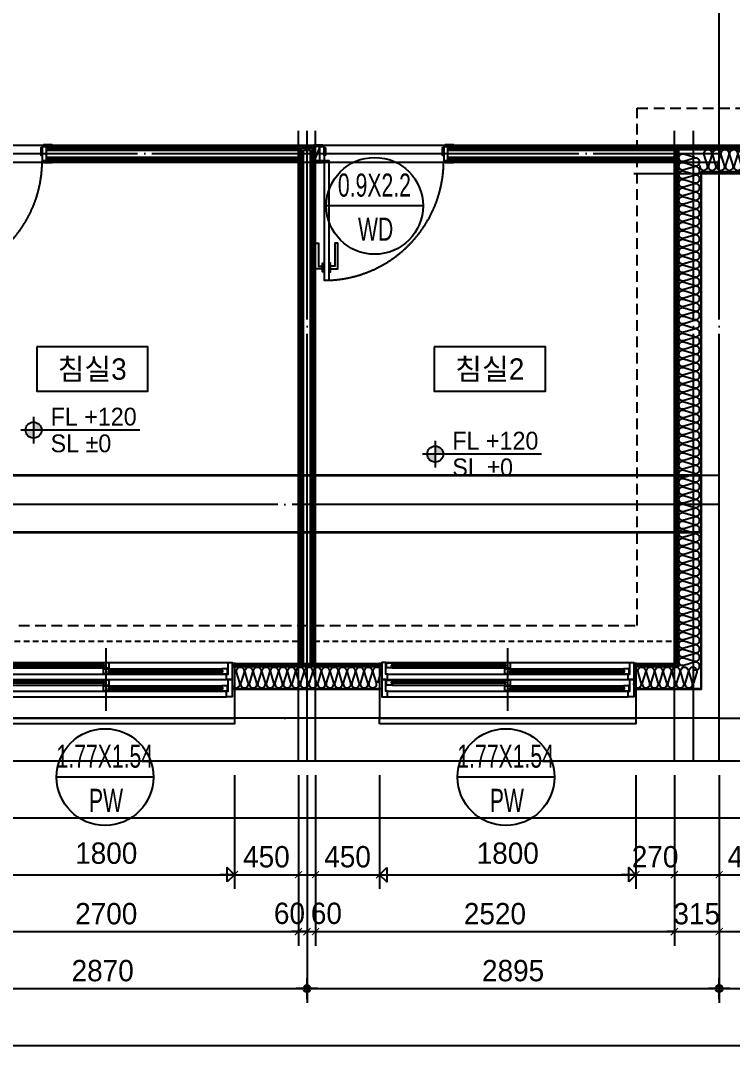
# Model space of a CAD drawing. Header units: millimetres. Extents: x -24416 to 92204, y -190080 to 23760.
# Drawn here: x 64382 to 69383, y -124406 to -117206 of the extents above; entities that cross this region are included whole.
import ezdxf
from ezdxf.enums import TextEntityAlignment as Align
from ezdxf.xclip import XClip

# ---------------------------------------------------------------- set-up
doc = ezdxf.new("R2010")
doc.units = ezdxf.units.MM
doc.header["$LTSCALE"] = 50
doc.header["$XCLIPFRAME"] = 0
for name, pattern in [('AUDIT_D_220706163347-0', [0]), ('CEN', [62, 60, -1, 0, -1]), ('H', [1.3, 0.8, -0.5]), ('HID', [2.3, 1.5, -0.8]), ('HIDDEN', [9.525, 6.35, -3.175]), ('평면도(기준)$0$CENTER2', [16.25, 15, -0.5, 0.25, -0.5])]:
    doc.linetypes.add(name, pattern=pattern)
doc.layers.get('defpoints').update_dxf_attribs({"color": 139})
for name, color, linetype in [('A-레벨', 7, 'AUDIT_D_220706163347-0'), ('A-창호부호', 4, 'Continuous'), ('AA-XXXX-DIMS', 7, 'Continuous'), ('ARDM', 7, 'Continuous'), ('CEN_CON', 1, 'CEN'), ('CEN_WALL', 12, 'CEN'), ('CONC', 2, 'Continuous'), ('dan1', 7, 'HID'), ('DIM', 7, 'AUDIT_D_220706163347-0'), ('ELE3_CON', 7, 'Continuous'), ('INS', 8, 'Continuous'), ('INSUL', 8, 'Continuous'), ('SINA-F-FRAME', 4, 'Continuous'), ('WAL_DRY', 7, 'Continuous'), ('WIN', 4, 'Continuous'), ('X - 단위세대$0$ETC', 6, 'Continuous'), ('실명', 3, 'AUDIT_D_220706163347-0'), ('실명박스', 7, 'AUDIT_D_220706163347-0'), ('커튼박스', 6, 'Continuous'), ('평면도(기준)$0$1.EC-F-DOOR', 4, 'Continuous'), ('평면도(기준)$0$1.EC-F-DOOR-F', 4, 'Continuous'), ('확장', 8, 'HIDDEN')]:
    doc.layers.add(name, color=color, linetype=linetype)
doc.layers.add('Defpoint', color=135, linetype='Continuous', plot=False)
doc.layers.add('MC', color=135, linetype='Continuous', plot=False)
doc.styles.add('HAUD01', font='Dotum.ttf')
doc.styles.add('맑은고딕', font='malgun.ttf', dxfattribs={"width": 0.9})
doc.dimstyles.new('DIM-50', dxfattribs={"dimscale": 50, "dimtxt": 3, "dimasz": 1, "dimexe": 2, "dimexo": 2, "dimgap": 1, "dimtad": 1, "dimdec": 0, "dimzin": 0, "dimdsep": 46, "dimtxsty": '맑은고딕', "dimblk1": 'DIMDOT', "dimblk2": 'DIMDOT', "dimsah": 1, "dimcen": 0.09, "dimdle": 2, "dimclrd": 7, "dimclre": 7, "dimclrt": 3, "dimadec": 0, "dimazin": 0, "dimtfac": 1, "dimtdec": 0, "dimtix": 1, "dimtmove": 2, "dimatfit": 3, "dimldrblk": 'DIMDOT', "dimfxl": 1, "dimtolj": 1, "dimtzin": 0, "dimarcsym": 0})
doc.dimstyles.new('MCDIM-50', dxfattribs={"dimscale": 50, "dimtxt": 3, "dimasz": 1, "dimexe": 2, "dimexo": 2, "dimgap": 1, "dimtad": 1, "dimdec": 0, "dimzin": 0, "dimdsep": 46, "dimtxsty": '맑은고딕', "dimblk1": 'ARCHTICK', "dimblk2": 'ARCHTICK', "dimsah": 1, "dimcen": 0.09, "dimdle": 2, "dimclrd": 7, "dimclre": 7, "dimclrt": 3, "dimadec": 0, "dimazin": 0, "dimtfac": 1, "dimtdec": 0, "dimtix": 1, "dimtmove": 2, "dimatfit": 3, "dimldrblk": 'ARCHTICK', "dimfxl": 1, "dimtolj": 1, "dimtzin": 0, "dimarcsym": 0})
doc.dimstyles.new('외부100-win', dxfattribs={"dimscale": 50, "dimtxt": 3, "dimasz": 1, "dimexe": 2, "dimexo": 2.5, "dimgap": 1.5, "dimtad": 1, "dimdec": 0, "dimzin": 0, "dimdsep": 46, "dimtxsty": '맑은고딕', "dimblk": 'DO2-2', "dimblk1": 'DO2-2', "dimblk2": 'DIMDOT', "dimcen": 0.09, "dimdle": 2, "dimclrd": 7, "dimclre": 7, "dimclrt": 3, "dimadec": 0, "dimazin": 0, "dimtfac": 1, "dimtdec": 0, "dimtix": 1, "dimtmove": 2, "dimatfit": 3, "dimldrblk": 'DO2-2', "dimfxl": 1, "dimtolj": 1, "dimtzin": 0, "dimarcsym": 0})

# ---------------------------------------------------------------- blocks, each defined once
blk = doc.blocks.new('WIN_이중창_1800')
at = {"layer": 'Defpoint'}
for p, q in [((-15, 240), (-15, 0)), ((1785, 240), (1785, 0))]:
    blk.add_line(p, q, dxfattribs=at)
at = {"layer": 'WIN'}
blk.add_line((885, -100), (885, 340), dxfattribs=at)
at = {"layer": 'WIN', "color": 8}
for p, q in [((1742, 240), (28, 240)), ((1697, 237), (905, 237)), ((1730, 158), (40, 158)), ((865, 196), (73, 196)), ((865, 161), (73, 161)), ((1697, 202), (905, 202)), ((1730, 120), (40, 120)), ((865, 76), (73, 76)), ((1697, 117), (905, 117)), ((1697, 82), (905, 82)), ((1730, 38), (40, 38)), ((1730, 0), (40, 0)), ((865, 41), (73, 41))]:
    blk.add_line(p, q, dxfattribs=at)
at = {"layer": 'WIN'}
for points in [[(40, 158), (28, 158), (28, 240), (0, 240), (0, 120), (40, 120), (40, 158)], [(905, 216.5), (905, 202), (865, 202), (865, 237), (905, 237), (905, 222.5)], [(1704, 222.5), (1704, 216.5), (898, 216.5), (898, 222.5), (1704, 222.5)], [(1697, 216.5), (1697, 202), (1737, 202), (1737, 237), (1697, 237), (1697, 222.5)], [(1730, 158), (1742, 158), (1742, 240), (1770, 240), (1770, 120), (1730, 120), (1730, 158)], [(73, 175.5), (73, 161), (33, 161), (33, 196), (73, 196), (73, 181.5)], [(872, 181.5), (872, 175.5), (66, 175.5), (66, 181.5), (872, 181.5)], [(865, 175.5), (865, 161), (905, 161), (905, 196), (865, 196), (865, 181.5)], [(40, 38), (28, 38), (28, 120), (0, 120), (0, 0), (40, 0), (40, 38)], [(73, 55.5), (73, 41), (33, 41), (33, 76), (73, 76), (73, 61.5)], [(905, 96.5), (905, 82), (865, 82), (865, 117), (905, 117), (905, 102.5)], [(865, 55.5), (865, 41), (905, 41), (905, 76), (865, 76), (865, 61.5)], [(1704, 102.5), (1704, 96.5), (898, 96.5), (898, 102.5), (1704, 102.5)], [(1697, 96.5), (1697, 82), (1737, 82), (1737, 117), (1697, 117), (1697, 102.5)], [(1730, 38), (1742, 38), (1742, 120), (1770, 120), (1770, 0), (1730, 0), (1730, 38)], [(872, 61.5), (872, 55.5), (66, 55.5), (66, 61.5), (872, 61.5)]]:
    blk.add_lwpolyline(points, dxfattribs=at)
blk = doc.blocks.new('insul1')
blk.add_lwpolyline([(0, 0.25, 1.344031), (0.35, 0.25), (0.2, 0.75, -1.344031), (0.55, 0.75), (0.4, 0.25)], format="xyb")
blk = doc.blocks.new('DongSinsul_1')
at = {"layer": 'INSUL'}
blk.add_lwpolyline([(0, 0.25, 1.34403), (0.35, 0.25), (0.2, 0.75, -1.34403), (0.55, 0.75), (0.4, 0.25)], format="xyb", dxfattribs=at)
blk = doc.blocks.new('A$C3C3C21E6')
at = {"layer": '평면도(기준)$0$1.EC-F-DOOR'}
blk.add_lwpolyline([(70, -210), (70, -1049.6), (106, -1049.6), (106, -210), (70, -210)], dxfattribs=at)
at = {"layer": '평면도(기준)$0$1.EC-F-DOOR', "color": 8}
for points in [[(60, -969.6), (10, -969.6), (10, -789.6), (30, -789.6), (30, -949.6), (60, -949.6)], [(116.1, -969.6), (166.1, -969.6), (166.1, -789.6), (146.1, -789.6), (146.1, -949.6), (116.1, -949.6)]]:
    blk.add_lwpolyline(points, dxfattribs=at)
for points in [[(70, -929.6), (70, -989.6), (60, -989.6), (60, -929.6)], [(106, -929.6), (106, -989.6), (116, -989.6), (116, -929.6)]]:
    blk.add_lwpolyline(points, close=True, dxfattribs=at)
at = {"layer": '평면도(기준)$0$1.EC-F-DOOR', "color": 1, "linetype": '평면도(기준)$0$CENTER2', "ltscale": 6}
blk.add_arc((69.4, -209.7), 840.6, 272.49818, 359.98243, dxfattribs=at)
at = {"layer": '평면도(기준)$0$1.EC-F-DOOR-F'}
for points in [[(60, -110), (40, -110), (0, -110), (0, -98), (60, -98)], [(40, -110), (70, -110), (70, -210), (40, -210)], [(70, -120), (80, -120), (80, -170), (70, -170)], [(910, -120), (900, -120), (900, -170), (910, -170)], [(940, -110), (910, -110), (910, -210), (940, -210)], [(920, -110), (940, -110), (980, -110), (980, -98), (920, -98)], [(0, -222), (60, -222), (60, -210), (0, -210)], [(920, -222), (980, -222), (980, -210), (920, -210)]]:
    blk.add_lwpolyline(points, close=True, dxfattribs=at)
blk = doc.blocks.new('U-121A(확장)1', base_point=(300293.2, -148733.3))
at = {"layer": 'CEN_CON'}
for p, q in [((314628.2, -149033.3), (314628.2, -141708.3)), ((314628.2, -149033.3), (314628.2, -141708.3)), ((314448.2, -149033.3), (314448.2, -144608.3)), ((314628.2, -148733.3), (299993.2, -148733.3)), ((314628.2, -148733.3), (329263.2, -148733.3))]:
    blk.add_line(p, q, dxfattribs=at)
at = {"layer": 'CEN_WALL'}
for p, q in [((311733.2, -149033.3), (311733.2, -144608.3)), ((304443.2, -144768.3), (314628.2, -144768.3)), ((314028.2, -144908.3), (317683.2, -144908.3)), ((314628.2, -147233.3), (304443.2, -147233.3))]:
    blk.add_line(p, q, dxfattribs=at)
at = {"layer": 'CONC'}
for p, q in [((314503.2, -148533.3), (314503.2, -144898.3)), ((314503.2, -144898.3), (315073.2, -144898.3)), ((312243.2, -148533.3), (311223.2, -148533.3)), ((311223.2, -148533.3), (311223.2, -148733.3)), ((312243.2, -148533.3), (312243.2, -148733.3)), ((314503.2, -148533.3), (314043.2, -148533.3)), ((314043.2, -148533.3), (314043.2, -148733.3)), ((312243.2, -148733.3), (311223.2, -148733.3)), ((314628.2, -148733.3), (314043.2, -148733.3)), ((314628.2, -148733.3), (314753.2, -148733.3))]:
    blk.add_line(p, q, dxfattribs=at)
at = {"layer": 'dan1'}
blk.add_lwpolyline([(308563.2, -142508.3), (308253.2, -142508.3), (308253.2, -139348.3), (305613.2, -139348.3), (305613.2, -140233.3), (304993.2, -140233.3), (304993.2, -148083.3), (314053.2, -148083.3), (314053.2, -144448.3), (317843.2, -144448.3), (317843.2, -148083.3), (324403.2, -148083.3), (324403.2, -146593.3), (324713.2, -146593.3)], dxfattribs=at)
at = {"layer": 'ELE3_CON'}
for p, q in [((309423.2, -148733.3), (311223.2, -148733.3)), ((312243.2, -148733.3), (314043.2, -148733.3))]:
    blk.add_line(p, q, dxfattribs=at)
at = {"layer": 'INS'}
for p, q in [((314343.2, -144738.3), (314343.2, -148373.3)), ((314343.2, -144738.3), (315088.2, -144738.3)), ((314498.2, -144893.3), (314498.2, -148528.3)), ((314498.2, -144893.3), (315088.2, -144893.3)), ((312258.2, -148373.3), (311208.2, -148373.3)), ((314343.2, -148373.3), (314028.2, -148373.3)), ((312258.2, -148528.3), (311208.2, -148528.3)), ((314498.2, -148528.3), (314028.2, -148528.3))]:
    blk.add_line(p, q, dxfattribs=at)
at = {"layer": 'MC'}
for p, q in [((311673.2, -149033.3), (311673.2, -144608.3)), ((311793.2, -149033.3), (311793.2, -144608.3)), ((314313.2, -149033.3), (314313.2, -144608.3)), ((304443.2, -144708.3), (317683.2, -144708.3)), ((304443.2, -144828.3), (314628.2, -144828.3)), ((314628.2, -147028.3), (304443.2, -147028.3))]:
    blk.add_line(p, q, dxfattribs=at)
at = {"layer": 'SINA-F-FRAME'}
blk.add_line((311823.2, -144718.3), (311783.2, -144818.3), dxfattribs=at)
at = {"layer": 'WAL_DRY'}
for p, q in [((309903.2, -144718.3), (311683.2, -144718.3)), ((311683.2, -148353.3), (311683.2, -144718.3)), ((311683.2, -144718.3), (311783.2, -144718.3)), ((311783.2, -148353.3), (311783.2, -144718.3)), ((312723.2, -144718.3), (314323.2, -144718.3)), ((314323.2, -144718.3), (314323.2, -148353.3)), ((314323.2, -144718.3), (315088.2, -144718.3)), ((309903.2, -144730.8), (311683.2, -144730.8)), ((309903.2, -144743.3), (311683.2, -144743.3)), ((311695.7, -148353.3), (311695.7, -144730.8)), ((311695.7, -144730.8), (311770.7, -144730.8)), ((311708.2, -148353.3), (311708.2, -144743.3)), ((311708.2, -144743.3), (311758.2, -144743.3)), ((311758.2, -148353.3), (311758.2, -144743.3)), ((311770.7, -148353.3), (311770.7, -144730.8)), ((312723.2, -144730.8), (314323.2, -144730.8)), ((312723.2, -144743.3), (314323.2, -144743.3)), ((314333.2, -144728.3), (315088.2, -144728.3)), ((314333.2, -144728.3), (314333.2, -148363.3)), ((309903.2, -144793.3), (311683.2, -144793.3)), ((309903.2, -144805.8), (311683.2, -144805.8)), ((309903.2, -144818.3), (311683.2, -144818.3)), ((312723.2, -144793.3), (314323.2, -144793.3)), ((312723.2, -144805.8), (314323.2, -144805.8)), ((312723.2, -144818.3), (314323.2, -144818.3)), ((312258.2, -148353.3), (311208.2, -148353.3)), ((312258.2, -148363.3), (311208.2, -148363.3)), ((314323.2, -148353.3), (314028.2, -148353.3)), ((314333.2, -148363.3), (314028.2, -148363.3))]:
    blk.add_line(p, q, dxfattribs=at)
at = {"layer": 'X - 단위세대$0$ETC'}
for points in [[(309423.2, -148773.3), (309423.2, -148733.3), (311223.2, -148733.3), (311223.2, -148773.3), (309423.2, -148773.3)], [(312243.2, -148773.3), (312243.2, -148733.3), (314043.2, -148733.3), (314043.2, -148773.3), (312243.2, -148773.3)]]:
    blk.add_lwpolyline(points, dxfattribs=at)
at = {"layer": '커튼박스', "linetype": 'H'}
for p, q in [((308963.2, -148193.3), (311683.2, -148193.3)), ((311783.2, -148193.3), (314323.2, -148193.3))]:
    blk.add_line(p, q, dxfattribs=at)
at = {"layer": '확장', "ltscale": 0.5, "const_width": 20, "flags": 128}
for points in [[(304543.2, -147028.3), (314493.2, -147028.3)], [(304543.2, -147428.3), (314493.2, -147428.3)]]:
    blk.add_lwpolyline(points, dxfattribs=at)
at = {"layer": 'INS', "xscale": 150.0000000000002, "yscale": 150.0000000000002, "zscale": 150.0000000000002, "rotation": 90, "row_count": 1, "column_count": 60, "row_spacing": -4.733165431326071e-30, "column_spacing": 60.00000000000009}
blk.add_blockref('insul1', (314493.2, -148393.4), dxfattribs=at)
at = {"layer": 'INS', "xscale": 150, "yscale": 150, "zscale": 150, "row_count": 1, "row_spacing": 0, "column_spacing": 60}
for p, column_count in [((311208.2, -148523.3), 17), ((314028.2, -148523.3), 7)]:
    blk.add_blockref('insul1', p, dxfattribs=dict(at, column_count=column_count))
at = {"layer": 'INSUL', "xscale": 150, "yscale": 150, "zscale": 150, "row_count": 1, "column_count": 9, "row_spacing": 1, "column_spacing": 60}
blk.add_blockref('DongSinsul_1', (314493.2, -144888.3), dxfattribs=at)
at = {"layer": 'SINA-F-FRAME'}
for p in [(308963.2, -144608.3), (311783.2, -144608.3)]:
    blk.add_blockref('A$C3C3C21E6', p, dxfattribs=at)
at = {"layer": 'WIN', "xscale": -1}
for p in [(311208.2, -148583.3), (314028.2, -148583.3)]:
    blk.add_blockref('WIN_이중창_1800', p, dxfattribs=at)
blk = doc.blocks.new('A$C4D377245')
at = {"layer": 'A-창호부호'}
blk.add_line((675.4, 345), (14.6, 345), dxfattribs=at)
blk.add_circle((345, 345), 330.4, dxfattribs=at)
blk = doc.blocks.new('A$Cb33ca4a3')
at = {"layer": 'A-레벨'}
h = blk.add_hatch(color=256, dxfattribs=at)
h.paths.add_polyline_path([(64473.6, -143899.1), (64473.6, -143842.8), (64417.3, -143842.8, 0.414214)])
h.paths.add_polyline_path([(64473.6, -143786.6), (64473.6, -143842.8), (64529.8, -143842.8, 0.414214)])
h = blk.add_hatch(color=256, dxfattribs=at)
h.paths.add_polyline_path([(67295.2, -144067.8), (67295.2, -144011.5), (67238.9, -144011.5, 0.414214)])
h.paths.add_polyline_path([(67295.2, -143955.3), (67295.2, -144011.5), (67351.4, -144011.5, 0.414214)])
for p, q in [((64473.6, -143749.1), (64473.6, -143936.6)), ((65220.7, -143842.8), (64383.6, -143842.8)), ((67295.2, -143917.8), (67295.2, -144105.3)), ((68042.3, -144011.5), (67205.2, -144011.5))]:
    blk.add_line(p, q, dxfattribs=at)
for centre in [(64473.6, -143842.8), (67295.2, -144011.5)]:
    blk.add_circle(centre, 56.2, dxfattribs=at)
at = {"layer": 'A-레벨', "color": 4, "style": 'HAUD01'}
for s, p in [('FL +120', (64593.6, -143810.9)), ('FL +120', (67415.2, -143979.6)), ('SL %%P0', (64593.6, -143998.6)), ('SL %%P0', (67415.2, -144167.3))]:
    blk.add_text(s, height=125, dxfattribs=at).set_placement(p)
blk = doc.blocks.new('_ArchTick')
at = {"color": 0, "linetype": 'ByBlock', "const_width": 0.15}
blk.add_lwpolyline([(-0.5, -0.5), (0.5, 0.5)], dxfattribs=at)
blk = doc.blocks.new('*D148')
at = {"layer": 'defpoints', "color": 0, "linetype": 'ByBlock', "transparency": 16777216}
for p in [(19135.6, -146165.9), (19580.6, -146165.9), (19580.6, -146965.9)]:
    blk.add_point(p, dxfattribs=at)
at = {"layer": 'DIM', "color": 7, "linetype": 'ByBlock', "lineweight": -2, "transparency": 16777216}
for p, q in [((19135.6, -146265.9), (19135.6, -147065.9)), ((19580.6, -146265.9), (19580.6, -147065.9)), ((19035.6, -146965.9), (19680.6, -146965.9))]:
    blk.add_line(p, q, dxfattribs=at)
at = {"layer": 'DIM', "color": 7, "linetype": 'ByBlock', "lineweight": -2, "transparency": 16777216, "xscale": 50, "yscale": 50, "zscale": 50, "rotation": 180}
blk.add_blockref('_ArchTick', (19135.6, -146965.9), dxfattribs=at)
at = {"layer": 'DIM', "color": 7, "linetype": 'ByBlock', "lineweight": -2, "transparency": 16777216, "xscale": 50, "yscale": 50, "zscale": 50}
blk.add_blockref('_ArchTick', (19580.6, -146965.9), dxfattribs=at)
at = {"layer": 'DIM', "color": 3, "linetype": 'ByBlock', "transparency": 16777216, "insert": (19358.1, -146840.8), "char_height": 150, "attachment_point": 5, "style": 'HAUD01'}
blk.add_mtext('\\A1;445', dxfattribs=at)
blk = doc.blocks.new('DIMDOT')
at = {"layer": 'AA-XXXX-DIMS'}
for p, q in [((0, -1.5), (0, 1.5)), ((-1.5, 0), (1.5, 0))]:
    blk.add_line(p, q, dxfattribs=at)
for radius in [0.5, 0.25]:
    blk.add_circle((0, 0), radius, dxfattribs=at)
blk = doc.blocks.new('*D702')
at = {"layer": 'defpoints', "color": 0, "transparency": 16777216}
for p in [(13370.6, -146165.9), (16240.6, -146165.9), (16240.6, -147765.9)]:
    blk.add_point(p, dxfattribs=at)
at = {"layer": 'DIM', "color": 7, "lineweight": -2, "transparency": 16777216}
for p, q in [((13370.6, -146265.9), (13370.6, -147865.9)), ((16240.6, -146265.9), (16240.6, -147865.9)), ((13420.6, -147765.9), (16190.6, -147765.9))]:
    blk.add_line(p, q, dxfattribs=at)
at = {"layer": 'DIM', "color": 7, "lineweight": -2, "transparency": 16777216, "xscale": 50, "yscale": 50, "zscale": 50, "rotation": 180}
blk.add_blockref('DIMDOT', (13370.6, -147765.9), dxfattribs=at)
at = {"layer": 'DIM', "color": 7, "lineweight": -2, "transparency": 16777216, "xscale": 50, "yscale": 50, "zscale": 50}
blk.add_blockref('DIMDOT', (16240.6, -147765.9), dxfattribs=at)
at = {"layer": 'DIM', "color": 3, "transparency": 16777216, "insert": (14805.6, -147640.8), "char_height": 150, "attachment_point": 5, "style": 'HAUD01'}
blk.add_mtext('\\A1;2870', dxfattribs=at)
blk = doc.blocks.new('*D703')
at = {"layer": 'defpoints', "color": 0, "transparency": 16777216}
for p in [(16240.6, -146165.9), (19135.6, -146165.9), (19135.6, -147765.9)]:
    blk.add_point(p, dxfattribs=at)
at = {"layer": 'DIM', "color": 7, "lineweight": -2, "transparency": 16777216}
for p, q in [((16240.6, -146265.9), (16240.6, -147865.9)), ((19135.6, -146265.9), (19135.6, -147865.9)), ((16290.6, -147765.9), (19085.6, -147765.9))]:
    blk.add_line(p, q, dxfattribs=at)
at = {"layer": 'DIM', "color": 7, "lineweight": -2, "transparency": 16777216, "xscale": 50, "yscale": 50, "zscale": 50, "rotation": 180}
blk.add_blockref('DIMDOT', (16240.6, -147765.9), dxfattribs=at)
at = {"layer": 'DIM', "color": 7, "lineweight": -2, "transparency": 16777216, "xscale": 50, "yscale": 50, "zscale": 50}
blk.add_blockref('DIMDOT', (19135.6, -147765.9), dxfattribs=at)
at = {"layer": 'DIM', "color": 3, "transparency": 16777216, "insert": (17688.1, -147640.8), "char_height": 150, "attachment_point": 5, "style": 'HAUD01'}
blk.add_mtext('\\A1;2895', dxfattribs=at)
blk = doc.blocks.new('*D704')
at = {"layer": 'defpoints', "color": 0, "transparency": 16777216}
for p in [(19135.6, -146165.9), (21955.6, -146165.9), (21955.6, -147765.9)]:
    blk.add_point(p, dxfattribs=at)
at = {"layer": 'DIM', "color": 7, "lineweight": -2, "transparency": 16777216}
for p, q in [((19135.6, -146265.9), (19135.6, -147865.9)), ((21955.6, -146265.9), (21955.6, -147865.9)), ((19185.6, -147765.9), (21905.6, -147765.9))]:
    blk.add_line(p, q, dxfattribs=at)
at = {"layer": 'DIM', "color": 7, "lineweight": -2, "transparency": 16777216, "xscale": 50, "yscale": 50, "zscale": 50, "rotation": 180}
blk.add_blockref('DIMDOT', (19135.6, -147765.9), dxfattribs=at)
at = {"layer": 'DIM', "color": 7, "lineweight": -2, "transparency": 16777216, "xscale": 50, "yscale": 50, "zscale": 50}
blk.add_blockref('DIMDOT', (21955.6, -147765.9), dxfattribs=at)
at = {"layer": 'DIM', "color": 3, "transparency": 16777216, "insert": (20545.6, -147640.8), "char_height": 150, "attachment_point": 5, "style": 'HAUD01'}
blk.add_mtext('\\A1;2820', dxfattribs=at)
blk = doc.blocks.new('*D708')
at = {"layer": 'defpoints', "color": 0, "transparency": 16777216}
for p in [(9130.6, -146165.9), (33165.6, -146165.9), (33165.6, -148165.9)]:
    blk.add_point(p, dxfattribs=at)
at = {"layer": 'DIM', "color": 7, "lineweight": -2, "transparency": 16777216}
for p, q in [((9130.6, -146265.9), (9130.6, -148265.9)), ((33165.6, -146265.9), (33165.6, -148265.9)), ((9180.6, -148165.9), (33115.6, -148165.9))]:
    blk.add_line(p, q, dxfattribs=at)
at = {"layer": 'DIM', "color": 7, "lineweight": -2, "transparency": 16777216, "xscale": 50, "yscale": 50, "zscale": 50, "rotation": 180}
blk.add_blockref('DIMDOT', (9130.6, -148165.9), dxfattribs=at)
at = {"layer": 'DIM', "color": 7, "lineweight": -2, "transparency": 16777216, "xscale": 50, "yscale": 50, "zscale": 50}
blk.add_blockref('DIMDOT', (33165.6, -148165.9), dxfattribs=at)
at = {"layer": 'DIM', "color": 3, "transparency": 16777216, "insert": (21148.1, -148040.8), "char_height": 150, "attachment_point": 5, "style": 'HAUD01'}
blk.add_mtext('\\A1;24035', dxfattribs=at)
blk = doc.blocks.new('*D713')
at = {"layer": 'defpoints', "color": 0, "linetype": 'ByBlock', "transparency": 16777216}
for p in [(13480.6, -146165.9), (16180.6, -146165.9), (16180.6, -147365.9)]:
    blk.add_point(p, dxfattribs=at)
at = {"layer": 'DIM', "color": 7, "linetype": 'ByBlock', "lineweight": -2, "transparency": 16777216}
for p, q in [((13480.6, -146265.9), (13480.6, -147465.9)), ((16180.6, -146265.9), (16180.6, -147465.9)), ((13380.6, -147365.9), (16280.6, -147365.9))]:
    blk.add_line(p, q, dxfattribs=at)
at = {"layer": 'DIM', "color": 7, "linetype": 'ByBlock', "lineweight": -2, "transparency": 16777216, "xscale": 50, "yscale": 50, "zscale": 50, "rotation": 180}
blk.add_blockref('_ArchTick', (13480.6, -147365.9), dxfattribs=at)
at = {"layer": 'DIM', "color": 7, "linetype": 'ByBlock', "lineweight": -2, "transparency": 16777216, "xscale": 50, "yscale": 50, "zscale": 50}
blk.add_blockref('_ArchTick', (16180.6, -147365.9), dxfattribs=at)
at = {"layer": 'DIM', "color": 3, "linetype": 'ByBlock', "transparency": 16777216, "insert": (14830.6, -147240.8), "char_height": 150, "attachment_point": 5, "style": 'HAUD01'}
blk.add_mtext('\\A1;2700', dxfattribs=at)
blk = doc.blocks.new('*D714')
at = {"layer": 'defpoints', "color": 0, "linetype": 'ByBlock', "transparency": 16777216}
for p in [(16180.6, -146165.9), (16240.6, -146165.9), (16240.6, -147365.9)]:
    blk.add_point(p, dxfattribs=at)
at = {"layer": 'DIM', "color": 7, "linetype": 'ByBlock', "lineweight": -2, "transparency": 16777216}
for p, q in [((16180.6, -146265.9), (16180.6, -147465.9)), ((16240.6, -146265.9), (16240.6, -147465.9)), ((16180.6, -147365.9), (16130.6, -147365.9)), ((16180.6, -147365.9), (16240.6, -147365.9)), ((16240.6, -147365.9), (16290.6, -147365.9))]:
    blk.add_line(p, q, dxfattribs=at)
at = {"layer": 'DIM', "color": 7, "linetype": 'ByBlock', "lineweight": -2, "transparency": 16777216, "xscale": 50, "yscale": 50, "zscale": 50}
blk.add_blockref('_ArchTick', (16180.6, -147365.9), dxfattribs=at)
at = {"layer": 'DIM', "color": 7, "linetype": 'ByBlock', "lineweight": -2, "transparency": 16777216, "xscale": 50, "yscale": 50, "zscale": 50, "rotation": 180}
blk.add_blockref('_ArchTick', (16240.6, -147365.9), dxfattribs=at)
at = {"layer": 'DIM', "color": 3, "linetype": 'ByBlock', "transparency": 16777216, "insert": (16117.4, -147238.4), "char_height": 150, "attachment_point": 5, "style": 'HAUD01'}
blk.add_mtext('\\A1;60', dxfattribs=at)
blk = doc.blocks.new('*D715')
at = {"layer": 'defpoints', "color": 0, "linetype": 'ByBlock', "transparency": 16777216}
for p in [(16240.6, -146165.9), (16300.6, -146165.9), (16300.6, -147365.9)]:
    blk.add_point(p, dxfattribs=at)
at = {"layer": 'DIM', "color": 7, "linetype": 'ByBlock', "lineweight": -2, "transparency": 16777216}
for p, q in [((16240.6, -146265.9), (16240.6, -147465.9)), ((16300.6, -146265.9), (16300.6, -147465.9)), ((16240.6, -147365.9), (16190.6, -147365.9)), ((16240.6, -147365.9), (16300.6, -147365.9)), ((16300.6, -147365.9), (16350.6, -147365.9))]:
    blk.add_line(p, q, dxfattribs=at)
at = {"layer": 'DIM', "color": 7, "linetype": 'ByBlock', "lineweight": -2, "transparency": 16777216, "xscale": 50, "yscale": 50, "zscale": 50}
blk.add_blockref('_ArchTick', (16240.6, -147365.9), dxfattribs=at)
at = {"layer": 'DIM', "color": 7, "linetype": 'ByBlock', "lineweight": -2, "transparency": 16777216, "xscale": 50, "yscale": 50, "zscale": 50, "rotation": 180}
blk.add_blockref('_ArchTick', (16300.6, -147365.9), dxfattribs=at)
at = {"layer": 'DIM', "color": 3, "linetype": 'ByBlock', "transparency": 16777216, "insert": (16376.7, -147238.4), "char_height": 150, "attachment_point": 5, "style": 'HAUD01'}
blk.add_mtext('\\A1;60', dxfattribs=at)
blk = doc.blocks.new('*D716')
at = {"layer": 'defpoints', "color": 0, "linetype": 'ByBlock', "transparency": 16777216}
for p in [(16300.6, -146165.9), (18820.6, -146165.9), (18820.6, -147365.9)]:
    blk.add_point(p, dxfattribs=at)
at = {"layer": 'DIM', "color": 7, "linetype": 'ByBlock', "lineweight": -2, "transparency": 16777216}
for p, q in [((16300.6, -146265.9), (16300.6, -147465.9)), ((18820.6, -146265.9), (18820.6, -147465.9)), ((16200.6, -147365.9), (18920.6, -147365.9))]:
    blk.add_line(p, q, dxfattribs=at)
at = {"layer": 'DIM', "color": 7, "linetype": 'ByBlock', "lineweight": -2, "transparency": 16777216, "xscale": 50, "yscale": 50, "zscale": 50, "rotation": 180}
blk.add_blockref('_ArchTick', (16300.6, -147365.9), dxfattribs=at)
at = {"layer": 'DIM', "color": 7, "linetype": 'ByBlock', "lineweight": -2, "transparency": 16777216, "xscale": 50, "yscale": 50, "zscale": 50}
blk.add_blockref('_ArchTick', (18820.6, -147365.9), dxfattribs=at)
at = {"layer": 'DIM', "color": 3, "linetype": 'ByBlock', "transparency": 16777216, "insert": (17560.6, -147240.8), "char_height": 150, "attachment_point": 5, "style": 'HAUD01'}
blk.add_mtext('\\A1;2520', dxfattribs=at)
blk = doc.blocks.new('*D717')
at = {"layer": 'defpoints', "color": 0, "linetype": 'ByBlock', "transparency": 16777216}
for p in [(18820.6, -146165.9), (19135.6, -146165.9), (19135.6, -147365.9)]:
    blk.add_point(p, dxfattribs=at)
at = {"layer": 'DIM', "color": 7, "linetype": 'ByBlock', "lineweight": -2, "transparency": 16777216}
for p, q in [((18820.6, -146265.9), (18820.6, -147465.9)), ((19135.6, -146265.9), (19135.6, -147465.9)), ((18820.6, -147365.9), (18770.6, -147365.9)), ((18820.6, -147365.9), (19135.6, -147365.9)), ((19135.6, -147365.9), (19185.6, -147365.9))]:
    blk.add_line(p, q, dxfattribs=at)
at = {"layer": 'DIM', "color": 7, "linetype": 'ByBlock', "lineweight": -2, "transparency": 16777216, "xscale": 50, "yscale": 50, "zscale": 50}
blk.add_blockref('_ArchTick', (18820.6, -147365.9), dxfattribs=at)
at = {"layer": 'DIM', "color": 7, "linetype": 'ByBlock', "lineweight": -2, "transparency": 16777216, "xscale": 50, "yscale": 50, "zscale": 50, "rotation": 180}
blk.add_blockref('_ArchTick', (19135.6, -147365.9), dxfattribs=at)
at = {"layer": 'DIM', "color": 3, "linetype": 'ByBlock', "transparency": 16777216, "insert": (18978.1, -147240.8), "char_height": 150, "attachment_point": 5, "style": 'HAUD01'}
blk.add_mtext('\\A1;315', dxfattribs=at)
blk = doc.blocks.new('DO2-2')
at = {"layer": 'ARDM'}
blk.add_line((0, 0), (-2, 0), dxfattribs=at)
blk.add_lwpolyline([(-1, -1), (-1, 1), (0, 0)], close=True, dxfattribs=at)
blk = doc.blocks.new('*D731')
at = {"layer": 'defpoints', "color": 0, "linetype": 'ByBlock', "transparency": 16777216}
for p in [(13930.6, -146165.9), (15730.6, -146165.9), (15730.6, -146965.9)]:
    blk.add_point(p, dxfattribs=at)
at = {"layer": 'DIM', "color": 7, "linetype": 'ByBlock', "lineweight": -2, "transparency": 16777216}
for p, q in [((13930.6, -146290.9), (13930.6, -147065.9)), ((15730.6, -146290.9), (15730.6, -147065.9)), ((13980.6, -146965.9), (15680.6, -146965.9))]:
    blk.add_line(p, q, dxfattribs=at)
at = {"layer": 'DIM', "color": 7, "linetype": 'ByBlock', "lineweight": -2, "transparency": 16777216, "xscale": 50, "yscale": 50, "zscale": 50, "rotation": 180}
blk.add_blockref('DO2-2', (13930.6, -146965.9), dxfattribs=at)
at = {"layer": 'DIM', "color": 7, "linetype": 'ByBlock', "lineweight": -2, "transparency": 16777216, "xscale": 50, "yscale": 50, "zscale": 50}
blk.add_blockref('DO2-2', (15730.6, -146965.9), dxfattribs=at)
at = {"layer": 'DIM', "color": 3, "linetype": 'ByBlock', "transparency": 16777216, "insert": (14830.6, -146815.8), "char_height": 150, "attachment_point": 5, "style": 'HAUD01'}
blk.add_mtext('\\A1;1800', dxfattribs=at)
blk = doc.blocks.new('*D732')
at = {"layer": 'defpoints', "color": 0, "linetype": 'ByBlock', "transparency": 16777216}
for p in [(15730.6, -146165.9), (16180.6, -146165.9), (16180.6, -146965.9)]:
    blk.add_point(p, dxfattribs=at)
at = {"layer": 'DIM', "color": 7, "linetype": 'ByBlock', "lineweight": -2, "transparency": 16777216}
for p, q in [((15730.6, -146265.9), (15730.6, -147065.9)), ((16180.6, -146265.9), (16180.6, -147065.9)), ((15630.6, -146965.9), (16280.6, -146965.9))]:
    blk.add_line(p, q, dxfattribs=at)
at = {"layer": 'DIM', "color": 7, "linetype": 'ByBlock', "lineweight": -2, "transparency": 16777216, "xscale": 50, "yscale": 50, "zscale": 50, "rotation": 180}
blk.add_blockref('_ArchTick', (15730.6, -146965.9), dxfattribs=at)
at = {"layer": 'DIM', "color": 7, "linetype": 'ByBlock', "lineweight": -2, "transparency": 16777216, "xscale": 50, "yscale": 50, "zscale": 50}
blk.add_blockref('_ArchTick', (16180.6, -146965.9), dxfattribs=at)
at = {"layer": 'DIM', "color": 3, "linetype": 'ByBlock', "transparency": 16777216, "insert": (15955.6, -146840.8), "char_height": 150, "attachment_point": 5, "style": 'HAUD01'}
blk.add_mtext('\\A1;450', dxfattribs=at)
blk = doc.blocks.new('*D733')
at = {"layer": 'defpoints', "color": 0, "linetype": 'ByBlock', "transparency": 16777216}
for p in [(16300.6, -146165.9), (16750.6, -146165.9), (16750.6, -146965.9)]:
    blk.add_point(p, dxfattribs=at)
at = {"layer": 'DIM', "color": 7, "linetype": 'ByBlock', "lineweight": -2, "transparency": 16777216}
for p, q in [((16300.6, -146265.9), (16300.6, -147065.9)), ((16750.6, -146265.9), (16750.6, -147065.9)), ((16200.6, -146965.9), (16850.6, -146965.9))]:
    blk.add_line(p, q, dxfattribs=at)
at = {"layer": 'DIM', "color": 7, "linetype": 'ByBlock', "lineweight": -2, "transparency": 16777216, "xscale": 50, "yscale": 50, "zscale": 50, "rotation": 180}
blk.add_blockref('_ArchTick', (16300.6, -146965.9), dxfattribs=at)
at = {"layer": 'DIM', "color": 7, "linetype": 'ByBlock', "lineweight": -2, "transparency": 16777216, "xscale": 50, "yscale": 50, "zscale": 50}
blk.add_blockref('_ArchTick', (16750.6, -146965.9), dxfattribs=at)
at = {"layer": 'DIM', "color": 3, "linetype": 'ByBlock', "transparency": 16777216, "insert": (16525.6, -146840.8), "char_height": 150, "attachment_point": 5, "style": 'HAUD01'}
blk.add_mtext('\\A1;450', dxfattribs=at)
blk = doc.blocks.new('*D734')
at = {"layer": 'defpoints', "color": 0, "linetype": 'ByBlock', "transparency": 16777216}
for p in [(16750.6, -146165.9), (18550.6, -146165.9), (18550.6, -146965.9)]:
    blk.add_point(p, dxfattribs=at)
at = {"layer": 'DIM', "color": 7, "linetype": 'ByBlock', "lineweight": -2, "transparency": 16777216}
for p, q in [((16750.6, -146290.9), (16750.6, -147065.9)), ((18550.6, -146290.9), (18550.6, -147065.9)), ((16800.6, -146965.9), (18500.6, -146965.9))]:
    blk.add_line(p, q, dxfattribs=at)
at = {"layer": 'DIM', "color": 7, "linetype": 'ByBlock', "lineweight": -2, "transparency": 16777216, "xscale": 50, "yscale": 50, "zscale": 50, "rotation": 180}
blk.add_blockref('DO2-2', (16750.6, -146965.9), dxfattribs=at)
at = {"layer": 'DIM', "color": 7, "linetype": 'ByBlock', "lineweight": -2, "transparency": 16777216, "xscale": 50, "yscale": 50, "zscale": 50}
blk.add_blockref('DO2-2', (18550.6, -146965.9), dxfattribs=at)
at = {"layer": 'DIM', "color": 3, "linetype": 'ByBlock', "transparency": 16777216, "insert": (17650.6, -146815.8), "char_height": 150, "attachment_point": 5, "style": 'HAUD01'}
blk.add_mtext('\\A1;1800', dxfattribs=at)
blk = doc.blocks.new('*D735')
at = {"layer": 'defpoints', "color": 0, "linetype": 'ByBlock', "transparency": 16777216}
for p in [(18550.6, -146165.9), (18820.6, -146165.9), (18820.6, -146965.9)]:
    blk.add_point(p, dxfattribs=at)
at = {"layer": 'DIM', "color": 7, "linetype": 'ByBlock', "lineweight": -2, "transparency": 16777216}
for p, q in [((18550.6, -146265.9), (18550.6, -147065.9)), ((18820.6, -146265.9), (18820.6, -147065.9)), ((18550.6, -146965.9), (18500.6, -146965.9)), ((18550.6, -146965.9), (18820.6, -146965.9)), ((18820.6, -146965.9), (18870.6, -146965.9))]:
    blk.add_line(p, q, dxfattribs=at)
at = {"layer": 'DIM', "color": 7, "linetype": 'ByBlock', "lineweight": -2, "transparency": 16777216, "xscale": 50, "yscale": 50, "zscale": 50}
blk.add_blockref('_ArchTick', (18550.6, -146965.9), dxfattribs=at)
at = {"layer": 'DIM', "color": 7, "linetype": 'ByBlock', "lineweight": -2, "transparency": 16777216, "xscale": 50, "yscale": 50, "zscale": 50, "rotation": 180}
blk.add_blockref('_ArchTick', (18820.6, -146965.9), dxfattribs=at)
at = {"layer": 'DIM', "color": 3, "linetype": 'ByBlock', "transparency": 16777216, "insert": (18685.6, -146840.8), "char_height": 150, "attachment_point": 5, "style": 'HAUD01'}
blk.add_mtext('\\A1;270', dxfattribs=at)
blk = doc.blocks.new('DIM-1108')
at = {"layer": 'DIM'}
for base, p1, p2, picture, middle in [((33165.6, -148165.9), (9130.6, -146165.9), (33165.6, -146165.9), '*D708', (21148.1, -148040.8)), ((16240.6, -147765.9), (13370.6, -146165.9), (16240.6, -146165.9), '*D702', (14805.6, -147640.8)), ((19135.6, -147765.9), (16240.6, -146165.9), (19135.6, -146165.9), '*D703', (17688.1, -147640.8)), ((21955.6, -147765.9), (19135.6, -146165.9), (21955.6, -146165.9), '*D704', (20545.6, -147640.8))]:
    dim = blk.add_linear_dim(base=base, p1=p1, p2=p2, angle=180, dimstyle='DIM-50', override={"dimscale": 50, "dimtxsty": 'HAUD01'}, dxfattribs=at)
    dim.commit()
    dim.dimension.update_dxf_attribs({"geometry": picture, "text_midpoint": middle})
at = {"layer": 'DIM', "linetype": 'ByBlock'}
for base, p1, p2, dimstyle, picture, middle in [((16180.6, -147365.9), (13480.6, -146165.9), (16180.6, -146165.9), 'MCDIM-50', '*D713', (14830.6, -147240.8)), ((15730.6, -146965.9), (13930.6, -146165.9), (15730.6, -146165.9), '외부100-win', '*D731', (14830.6, -146815.8)), ((16180.6, -146965.9), (15730.6, -146165.9), (16180.6, -146165.9), 'MCDIM-50', '*D732', (15955.6, -146840.8)), ((18820.6, -147365.9), (16300.6, -146165.9), (18820.6, -146165.9), 'MCDIM-50', '*D716', (17560.6, -147240.8)), ((16750.6, -146965.9), (16300.6, -146165.9), (16750.6, -146165.9), 'MCDIM-50', '*D733', (16525.6, -146840.8)), ((18550.6, -146965.9), (16750.6, -146165.9), (18550.6, -146165.9), '외부100-win', '*D734', (17650.6, -146815.8)), ((18820.6, -146965.9), (18550.6, -146165.9), (18820.6, -146165.9), 'MCDIM-50', '*D735', (18685.6, -146840.8)), ((19135.6, -147365.9), (18820.6, -146165.9), (19135.6, -146165.9), 'MCDIM-50', '*D717', (18978.1, -147240.8)), ((19580.6, -146965.9), (19135.6, -146165.9), (19580.6, -146165.9), 'MCDIM-50', '*D148', (19358.1, -146840.8))]:
    dim = blk.add_linear_dim(base=base, p1=p1, p2=p2, angle=180, dimstyle=dimstyle, override={"dimtxsty": 'HAUD01'}, dxfattribs=at)
    dim.commit()
    dim.dimension.update_dxf_attribs({"geometry": picture, "text_midpoint": middle})
for base, p1, p2, picture, middle in [((16240.6, -147365.9), (16180.6, -146165.9), (16240.6, -146165.9), '*D714', (16117.4, -147238.4)), ((16300.6, -147365.9), (16240.6, -146165.9), (16300.6, -146165.9), '*D715', (16376.7, -147238.4))]:
    dim = blk.add_linear_dim(base=base, p1=p1, p2=p2, angle=180, dimstyle='MCDIM-50', override={"dimtxsty": 'HAUD01'}, dxfattribs=at)
    dim.commit()
    dim.dimension.update_dxf_attribs({"geometry": picture, "text_midpoint": middle, "dimtype": 128})

msp = doc.modelspace()

# ---------------------------------------------------------------- linework, layer by layer
at = {"layer": 'defpoints'}
for points in [[(86520.1, -107030.9), (52654.5, -107030.9), (52654.5, -124405.9), (86520.1, -124405.9)], [(86120.1, -107430.9), (53054.5, -107430.9), (53054.5, -124005.9), (86120.1, -124005.9)], [(85720.1, -107830.9), (53454.5, -107830.9), (53454.5, -123605.9), (85720.1, -123605.9)], [(85320.1, -108230.9), (53854.5, -108230.9), (53854.5, -123205.9), (85320.1, -123205.9)], [(84920.1, -108630.9), (54254.5, -108630.9), (54254.5, -122805.9), (84920.1, -122805.9)], [(84520.1, -109030.9), (54654.5, -109030.9), (54654.5, -122405.9), (84520.1, -122405.9)]]:
    msp.add_lwpolyline(points, close=True, dxfattribs=at)
at = {"layer": '실명박스'}
for points in [[(64496.1, -119497.3), (64496.1, -119809.8), (65277.7, -119809.8), (65277.7, -119497.3)], [(67288.8, -119497.3), (67288.8, -119809.8), (68070.4, -119809.8), (68070.4, -119497.3)]]:
    msp.add_lwpolyline(points, close=True, dxfattribs=at)

# ---------------------------------------------------------------- block references
msp.add_blockref('DIM-1108', (50153.9, 23760))
ref = msp.add_blockref('U-121A(확장)1', (54954.5, -122105.9))
XClip(ref).set_block_clipping_path([(299993.2395842669, -149033.311332551), (329858.8019320485, -135658.3113325509)])
at = {"layer": 'A-창호부호'}
msp.add_blockref('A$Cb33ca4a3', (0, 23760), dxfattribs=at)
at = {"layer": 'A-창호부호', "xscale": 1.028985507291509, "yscale": 1.028985507291509, "zscale": 1.028985507291509}
for p in [(66514.9, -118862.9), (64621.1, -122875.5), (67436.7, -122875.5)]:
    msp.add_blockref('A$C4D377245', p, dxfattribs=at)

# ---------------------------------------------------------------- texts
at = {"layer": 'A-창호부호', "color": 6, "style": 'HAUD01', "width": 0.7}
for s, p in [('0.9X2.2', (66867.9, -118361.9)), ('WD', (66876.5, -118671.5)), ('1.77X1.54', (64974, -122374.5)), ('1.77X1.54', (67789.7, -122374.5)), ('PW', (64982.6, -122684.1)), ('PW', (67798.2, -122684.1))]:
    msp.add_text(s, height=162.5, dxfattribs=at).set_placement(p, align=Align.MIDDLE)
at = {"layer": '실명', "style": 'HAUD01'}
for s, p in [('침실3', (64885.5, -119651.3)), ('침실2', (67678.2, -119651.3))]:
    msp.add_text(s, height=150, dxfattribs=at).set_placement(p, align=Align.MIDDLE)

doc.saveas('drawing.dxf')
